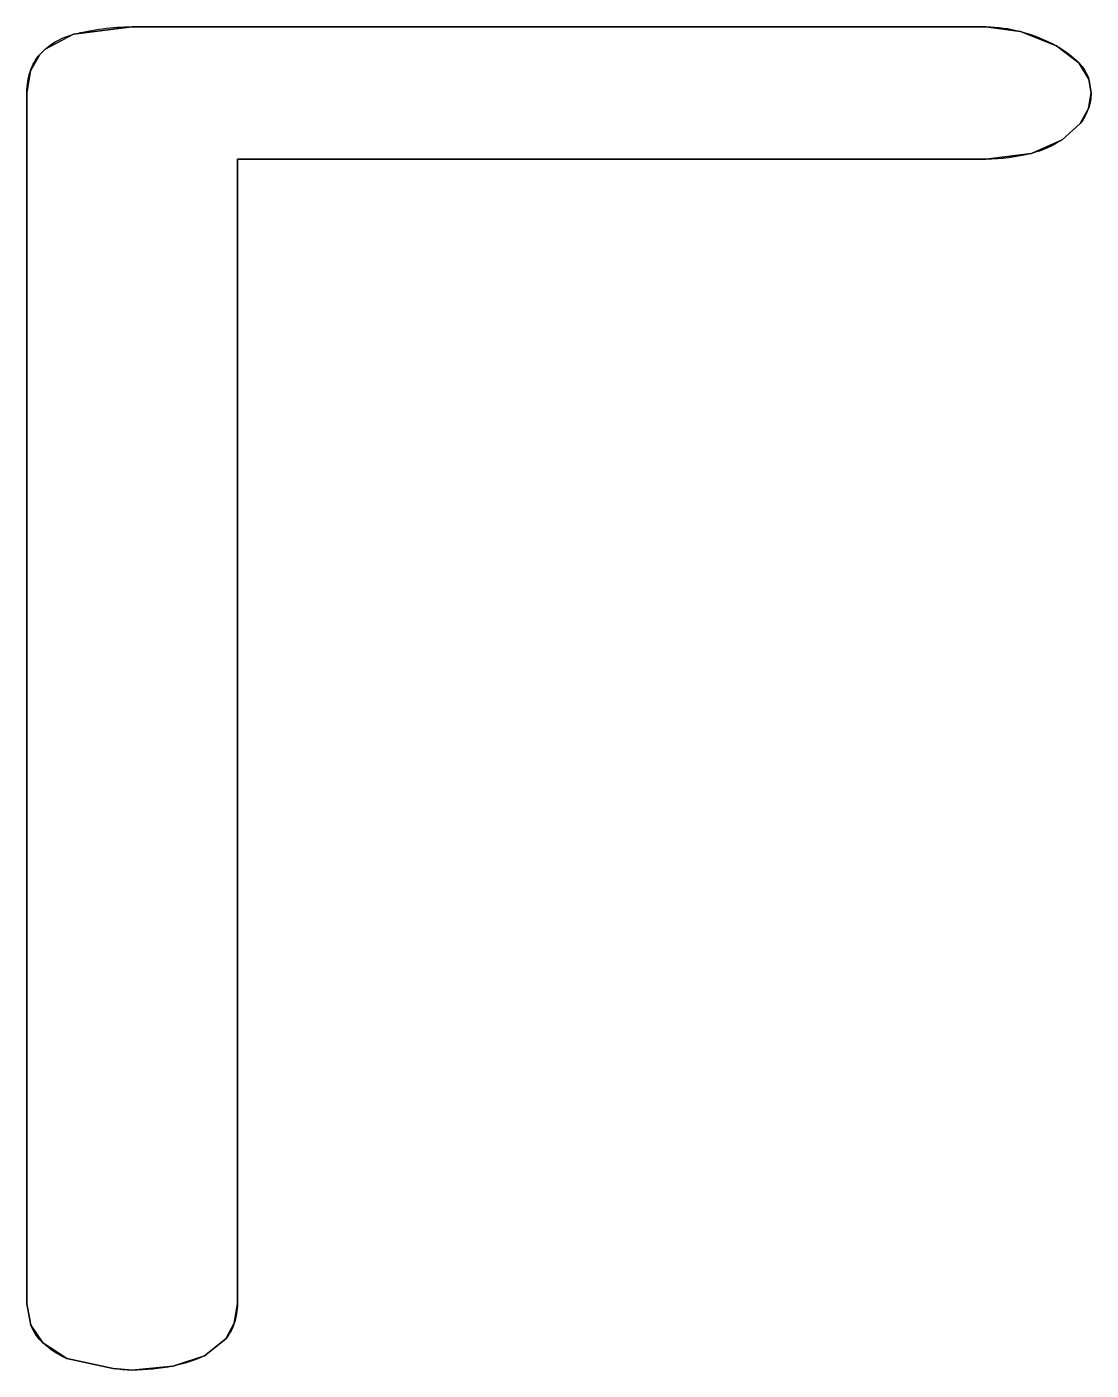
# Model space of a CAD drawing. Header units: millimetres. Extents: x -366 to 353, y -421 to 421.
# Drawn here: x -317.61 to -313.61, y -173.02 to -167.97 of the extents above; entities that cross this region are included whole.
import ezdxf

# ---------------------------------------------------------------- set-up
doc = ezdxf.new("R2010")
doc.units = ezdxf.units.MM
doc.header["$MEASUREMENT"] = 0
doc.layers.add('layer 1', color=7, linetype='Continuous')

msp = doc.modelspace()

# ---------------------------------------------------------------- linework, layer by layer
at = {"layer": 'layer 1', "color": 242}
for points, knots in [([(-314.003, -167.9685), (-314.003, -167.9685), (-317.2119, -167.9685), (-317.2119, -167.9685), (-317.2119, -167.9685), (-317.2119, -167.9685), (-317.2119, -167.9685), (-317.2119, -167.9685), (-317.2119, -167.9685), (-317.2119, -167.9685), (-317.4315, -167.9962), (-317.4315, -167.9962), (-317.4315, -167.9962), (-317.4315, -167.9962), (-317.4315, -167.9962), (-317.4315, -167.9962), (-317.4315, -167.9962), (-317.4315, -167.9962), (-317.5379, -168.052), (-317.5379, -168.052), (-317.5379, -168.052), (-317.5379, -168.052), (-317.5379, -168.052), (-317.5379, -168.052), (-317.5379, -168.052), (-317.5379, -168.052), (-317.5583, -168.0724), (-317.5583, -168.0724), (-317.5583, -168.0724), (-317.5583, -168.0724), (-317.5583, -168.0724), (-317.5583, -168.0724), (-317.5583, -168.0724), (-317.5583, -168.0724), (-317.5934, -168.1336), (-317.5934, -168.1336), (-317.5934, -168.1336), (-317.5934, -168.1336), (-317.5934, -168.1336), (-317.5934, -168.1336), (-317.5934, -168.1336), (-317.5934, -168.1336), (-317.6069, -168.215), (-317.6069, -168.215), (-317.6069, -168.215), (-317.6069, -168.215), (-317.6069, -168.215), (-317.6069, -168.215), (-317.6069, -168.215), (-317.6069, -168.215), (-317.6069, -172.7682), (-317.6069, -172.7682), (-317.6069, -172.7682), (-317.6069, -172.7682), (-317.6069, -172.7682), (-317.6069, -172.7682), (-317.6069, -172.7682), (-317.6069, -172.7682), (-317.5925, -172.8481), (-317.5925, -172.8481), (-317.5925, -172.8481), (-317.5925, -172.8481), (-317.5925, -172.8481), (-317.5925, -172.8481), (-317.5925, -172.8481), (-317.5925, -172.8481), (-317.5464, -172.9152), (-317.5464, -172.9152), (-317.5464, -172.9152), (-317.5464, -172.9152), (-317.5464, -172.9152), (-317.5464, -172.9152), (-317.5464, -172.9152), (-317.5464, -172.9152), (-317.457, -172.9737), (-317.457, -172.9737), (-317.457, -172.9737), (-317.457, -172.9737), (-317.457, -172.9737), (-317.457, -172.9737), (-317.457, -172.9737), (-317.457, -172.9737), (-317.2824, -173.0111), (-317.2824, -173.0111), (-317.2824, -173.0111), (-317.2824, -173.0111), (-317.2824, -173.0111), (-317.2824, -173.0111), (-317.2824, -173.0111), (-317.2824, -173.0111), (-317.2114, -173.0174), (-317.2114, -173.0174), (-317.2114, -173.0174), (-317.2114, -173.0174), (-317.2114, -173.0174), (-317.2114, -173.0174), (-317.2114, -173.0174), (-317.2114, -173.0174), (-317.0568, -173.0024), (-317.0568, -173.0024), (-317.0568, -173.0024), (-317.0568, -173.0024), (-317.0568, -173.0024), (-317.0568, -173.0024), (-317.0568, -173.0024), (-317.0568, -173.0024), (-316.9392, -172.964), (-316.9392, -172.964), (-316.9392, -172.964), (-316.9392, -172.964), (-316.9392, -172.964), (-316.9392, -172.964), (-316.9392, -172.964), (-316.9392, -172.964), (-316.8596, -172.8997), (-316.8596, -172.8997), (-316.8596, -172.8997), (-316.8596, -172.8997), (-316.8596, -172.8997), (-316.8596, -172.8997), (-316.8596, -172.8997), (-316.8596, -172.8997), (-316.8276, -172.8407), (-316.8276, -172.8407), (-316.8276, -172.8407), (-316.8276, -172.8407), (-316.8276, -172.8407), (-316.8276, -172.8407), (-316.8276, -172.8407), (-316.8276, -172.8407), (-316.8158, -172.7683), (-316.8158, -172.7683), (-316.8158, -172.7683), (-316.8158, -172.7683), (-316.8158, -172.7683), (-316.8158, -172.7683), (-316.8158, -172.7683), (-316.8158, -172.7683), (-316.8158, -168.4659), (-316.8158, -168.4659), (-316.8158, -168.4659), (-316.8158, -168.4659), (-316.8158, -168.4659), (-316.8158, -168.4659), (-316.8158, -168.4659), (-316.8158, -168.4659), (-314.0029, -168.4659), (-314.0029, -168.4659), (-314.0029, -168.4659), (-314.0029, -168.4659), (-314.0029, -168.4659), (-314.0029, -168.4659), (-314.0029, -168.4659), (-314.0029, -168.4659), (-313.8321, -168.4443), (-313.8321, -168.4443), (-313.8321, -168.4443), (-313.8321, -168.4443), (-313.8321, -168.4443), (-313.8321, -168.4443), (-313.8321, -168.4443), (-313.8321, -168.4443), (-313.7168, -168.3925), (-313.7168, -168.3925), (-313.7168, -168.3925), (-313.7168, -168.3925), (-313.7168, -168.3925), (-313.7168, -168.3925), (-313.7168, -168.3925), (-313.7168, -168.3925), (-313.6492, -168.3316), (-313.6492, -168.3316), (-313.6492, -168.3316), (-313.6492, -168.3316), (-313.6492, -168.3316), (-313.6492, -168.3316), (-313.6492, -168.3316), (-313.6492, -168.3316), (-313.6184, -168.2758), (-313.6184, -168.2758), (-313.6184, -168.2758), (-313.6184, -168.2758), (-313.6184, -168.2758), (-313.6184, -168.2758), (-313.6184, -168.2758), (-313.6184, -168.2758), (-313.608, -168.2159), (-313.608, -168.2159), (-313.608, -168.2159), (-313.608, -168.2159), (-313.608, -168.2159), (-313.608, -168.2159), (-313.608, -168.2159), (-313.608, -168.2159), (-313.6165, -168.1649), (-313.6165, -168.1649), (-313.6165, -168.1649), (-313.6165, -168.1649), (-313.6165, -168.1649), (-313.6165, -168.1649), (-313.6165, -168.1649), (-313.6165, -168.1649), (-313.654, -168.1042), (-313.654, -168.1042), (-313.654, -168.1042), (-313.654, -168.1042), (-313.654, -168.1042), (-313.654, -168.1042), (-313.654, -168.1042), (-313.654, -168.1042), (-313.7385, -168.04), (-313.7385, -168.04), (-313.7385, -168.04), (-313.7385, -168.04), (-313.7385, -168.04), (-313.7385, -168.04), (-313.7385, -168.04), (-313.7385, -168.04), (-313.8735, -167.9857), (-313.8735, -167.9857), (-313.8735, -167.9857), (-313.8735, -167.9857), (-313.8735, -167.9857), (-313.8735, -167.9857), (-313.8735, -167.9857), (-313.8735, -167.9857), (-314.003, -167.9685), (-314.003, -167.9685)], [0, 0, 0, 0, 0.017241, 0.017241, 0.017241, 0.017241, 0.034483, 0.034483, 0.034483, 0.034483, 0.051724, 0.051724, 0.051724, 0.051724, 0.068966, 0.068966, 0.068966, 0.068966, 0.086207, 0.086207, 0.086207, 0.086207, 0.103448, 0.103448, 0.103448, 0.103448, 0.12069, 0.12069, 0.12069, 0.12069, 0.137931, 0.137931, 0.137931, 0.137931, 0.155172, 0.155172, 0.155172, 0.155172, 0.172414, 0.172414, 0.172414, 0.172414, 0.189655, 0.189655, 0.189655, 0.189655, 0.206897, 0.206897, 0.206897, 0.206897, 0.224138, 0.224138, 0.224138, 0.224138, 0.241379, 0.241379, 0.241379, 0.241379, 0.258621, 0.258621, 0.258621, 0.258621, 0.275862, 0.275862, 0.275862, 0.275862, 0.293103, 0.293103, 0.293103, 0.293103, 0.310345, 0.310345, 0.310345, 0.310345, 0.327586, 0.327586, 0.327586, 0.327586, 0.344828, 0.344828, 0.344828, 0.344828, 0.362069, 0.362069, 0.362069, 0.362069, 0.37931, 0.37931, 0.37931, 0.37931, 0.396552, 0.396552, 0.396552, 0.396552, 0.413793, 0.413793, 0.413793, 0.413793, 0.431034, 0.431034, 0.431034, 0.431034, 0.448276, 0.448276, 0.448276, 0.448276, 0.465517, 0.465517, 0.465517, 0.465517, 0.482759, 0.482759, 0.482759, 0.482759, 0.5, 0.5, 0.5, 0.5, 0.517241, 0.517241, 0.517241, 0.517241, 0.534483, 0.534483, 0.534483, 0.534483, 0.551724, 0.551724, 0.551724, 0.551724, 0.568966, 0.568966, 0.568966, 0.568966, 0.586207, 0.586207, 0.586207, 0.586207, 0.603448, 0.603448, 0.603448, 0.603448, 0.62069, 0.62069, 0.62069, 0.62069, 0.637931, 0.637931, 0.637931, 0.637931, 0.655172, 0.655172, 0.655172, 0.655172, 0.672414, 0.672414, 0.672414, 0.672414, 0.689655, 0.689655, 0.689655, 0.689655, 0.706897, 0.706897, 0.706897, 0.706897, 0.724138, 0.724138, 0.724138, 0.724138, 0.741379, 0.741379, 0.741379, 0.741379, 0.758621, 0.758621, 0.758621, 0.758621, 0.775862, 0.775862, 0.775862, 0.775862, 0.793103, 0.793103, 0.793103, 0.793103, 0.810345, 0.810345, 0.810345, 0.810345, 0.827586, 0.827586, 0.827586, 0.827586, 0.844828, 0.844828, 0.844828, 0.844828, 0.862069, 0.862069, 0.862069, 0.862069, 0.87931, 0.87931, 0.87931, 0.87931, 0.896552, 0.896552, 0.896552, 0.896552, 0.913793, 0.913793, 0.913793, 0.913793, 0.931034, 0.931034, 0.931034, 0.931034, 0.948276, 0.948276, 0.948276, 0.948276, 0.965517, 0.965517, 0.965517, 0.965517, 1, 1, 1, 1]), ([(-317.2119, -167.9685), (-317.286, -167.9685), (-317.3597, -167.9778), (-317.4315, -167.9962), (-317.4315, -167.9962), (-317.4315, -167.9962), (-317.2119, -167.9685), (-317.2119, -167.9685)], [0, 0, 0, 0, 0.333333, 0.333333, 0.333333, 0.333333, 1, 1, 1, 1]), ([(-314.003, -167.9685), (-314.003, -167.9685), (-317.2119, -167.9685), (-317.2119, -167.9685), (-317.2119, -167.9685), (-317.2119, -167.9685), (-314.003, -167.9685), (-314.003, -167.9685)], [0, 0, 0, 0, 0.333333, 0.333333, 0.333333, 0.333333, 1, 1, 1, 1]), ([(-313.8735, -167.9857), (-313.9157, -167.9743), (-313.9592, -167.9685), (-314.003, -167.9685), (-314.003, -167.9685), (-314.003, -167.9685), (-313.8735, -167.9857), (-313.8735, -167.9857)], [0, 0, 0, 0, 0.333333, 0.333333, 0.333333, 0.333333, 1, 1, 1, 1]), ([(-317.4315, -167.9962), (-317.4708, -168.0062), (-317.5073, -168.0254), (-317.5379, -168.052), (-317.5379, -168.052), (-317.5379, -168.052), (-317.4315, -167.9962), (-317.4315, -167.9962)], [0, 0, 0, 0, 0.333333, 0.333333, 0.333333, 0.333333, 1, 1, 1, 1]), ([(-313.7385, -168.04), (-313.7812, -168.0167), (-313.8265, -167.9984), (-313.8735, -167.9857), (-313.8735, -167.9857), (-313.8735, -167.9857), (-313.7385, -168.04), (-313.7385, -168.04)], [0, 0, 0, 0, 0.333333, 0.333333, 0.333333, 0.333333, 1, 1, 1, 1]), ([(-317.5583, -168.0724), (-317.5738, -168.0903), (-317.5858, -168.1111), (-317.5934, -168.1336), (-317.5934, -168.1336), (-317.5934, -168.1336), (-317.5583, -168.0724), (-317.5583, -168.0724)], [0, 0, 0, 0, 0.333333, 0.333333, 0.333333, 0.333333, 1, 1, 1, 1]), ([(-317.5379, -168.052), (-317.5379, -168.052), (-317.5583, -168.0724), (-317.5583, -168.0724), (-317.5583, -168.0724), (-317.5583, -168.0724), (-317.5379, -168.052), (-317.5379, -168.052)], [0, 0, 0, 0, 0.333333, 0.333333, 0.333333, 0.333333, 1, 1, 1, 1]), ([(-313.654, -168.1042), (-313.6789, -168.0787), (-313.7074, -168.0571), (-313.7385, -168.04), (-313.7385, -168.04), (-313.7385, -168.04), (-313.654, -168.1042), (-313.654, -168.1042)], [0, 0, 0, 0, 0.333333, 0.333333, 0.333333, 0.333333, 1, 1, 1, 1]), ([(-313.6165, -168.1649), (-313.6244, -168.1421), (-313.6372, -168.1214), (-313.654, -168.1042), (-313.654, -168.1042), (-313.654, -168.1042), (-313.6165, -168.1649), (-313.6165, -168.1649)], [0, 0, 0, 0, 0.333333, 0.333333, 0.333333, 0.333333, 1, 1, 1, 1]), ([(-317.5934, -168.1336), (-317.6023, -168.1598), (-317.6069, -168.1873), (-317.6069, -168.215), (-317.6069, -168.215), (-317.6069, -168.215), (-317.5934, -168.1336), (-317.5934, -168.1336)], [0, 0, 0, 0, 0.333333, 0.333333, 0.333333, 0.333333, 1, 1, 1, 1]), ([(-313.608, -168.2159), (-313.608, -168.2159), (-313.6165, -168.1649), (-313.6165, -168.1649), (-313.6165, -168.1649), (-313.6165, -168.1649), (-313.608, -168.2159), (-313.608, -168.2159)], [0, 0, 0, 0, 0.333333, 0.333333, 0.333333, 0.333333, 1, 1, 1, 1]), ([(-317.6069, -168.215), (-317.6069, -168.215), (-317.6069, -172.7682), (-317.6069, -172.7682), (-317.6069, -172.7682), (-317.6069, -172.7682), (-317.6069, -168.215), (-317.6069, -168.215)], [0, 0, 0, 0, 0.333333, 0.333333, 0.333333, 0.333333, 1, 1, 1, 1]), ([(-313.6184, -168.2758), (-313.6115, -168.2565), (-313.608, -168.2363), (-313.608, -168.2159), (-313.608, -168.2159), (-313.608, -168.2159), (-313.6184, -168.2758), (-313.6184, -168.2758)], [0, 0, 0, 0, 0.333333, 0.333333, 0.333333, 0.333333, 1, 1, 1, 1]), ([(-313.6492, -168.3316), (-313.6359, -168.3148), (-313.6255, -168.2959), (-313.6184, -168.2758), (-313.6184, -168.2758), (-313.6184, -168.2758), (-313.6492, -168.3316), (-313.6492, -168.3316)], [0, 0, 0, 0, 0.333333, 0.333333, 0.333333, 0.333333, 1, 1, 1, 1]), ([(-313.7168, -168.3925), (-313.7168, -168.3925), (-313.6492, -168.3316), (-313.6492, -168.3316), (-313.6492, -168.3316), (-313.6492, -168.3316), (-313.7168, -168.3925), (-313.7168, -168.3925)], [0, 0, 0, 0, 0.333333, 0.333333, 0.333333, 0.333333, 1, 1, 1, 1]), ([(-313.8321, -168.4443), (-313.791, -168.4338), (-313.752, -168.4162), (-313.7168, -168.3925), (-313.7168, -168.3925), (-313.7168, -168.3925), (-313.8321, -168.4443), (-313.8321, -168.4443)], [0, 0, 0, 0, 0.333333, 0.333333, 0.333333, 0.333333, 1, 1, 1, 1]), ([(-316.8158, -168.4659), (-316.8158, -168.4659), (-314.0029, -168.4659), (-314.0029, -168.4659), (-314.0029, -168.4659), (-314.0029, -168.4659), (-316.8158, -168.4659), (-316.8158, -168.4659)], [0, 0, 0, 0, 0.333333, 0.333333, 0.333333, 0.333333, 1, 1, 1, 1]), ([(-316.8158, -172.7683), (-316.8158, -172.7683), (-316.8158, -168.4659), (-316.8158, -168.4659), (-316.8158, -168.4659), (-316.8158, -168.4659), (-316.8158, -172.7683), (-316.8158, -172.7683)], [0, 0, 0, 0, 0.333333, 0.333333, 0.333333, 0.333333, 1, 1, 1, 1]), ([(-314.0029, -168.4659), (-313.9453, -168.4659), (-313.8879, -168.4587), (-313.8321, -168.4443), (-313.8321, -168.4443), (-313.8321, -168.4443), (-314.0029, -168.4659), (-314.0029, -168.4659)], [0, 0, 0, 0, 0.333333, 0.333333, 0.333333, 0.333333, 1, 1, 1, 1]), ([(-317.6069, -172.7682), (-317.6069, -172.7682), (-317.5925, -172.8481), (-317.5925, -172.8481), (-317.5925, -172.8481), (-317.5925, -172.8481), (-317.6069, -172.7682), (-317.6069, -172.7682)], [0, 0, 0, 0, 0.333333, 0.333333, 0.333333, 0.333333, 1, 1, 1, 1]), ([(-316.8276, -172.8407), (-316.8198, -172.8174), (-316.8158, -172.7929), (-316.8158, -172.7683), (-316.8158, -172.7683), (-316.8158, -172.7683), (-316.8276, -172.8407), (-316.8276, -172.8407)], [0, 0, 0, 0, 0.333333, 0.333333, 0.333333, 0.333333, 1, 1, 1, 1]), ([(-317.5925, -172.8481), (-317.5823, -172.8736), (-317.5666, -172.8965), (-317.5464, -172.9152), (-317.5464, -172.9152), (-317.5464, -172.9152), (-317.5925, -172.8481), (-317.5925, -172.8481)], [0, 0, 0, 0, 0.333333, 0.333333, 0.333333, 0.333333, 1, 1, 1, 1]), ([(-316.8596, -172.8997), (-316.8455, -172.8821), (-316.8347, -172.8621), (-316.8276, -172.8407), (-316.8276, -172.8407), (-316.8276, -172.8407), (-316.8596, -172.8997), (-316.8596, -172.8997)], [0, 0, 0, 0, 0.333333, 0.333333, 0.333333, 0.333333, 1, 1, 1, 1]), ([(-317.5464, -172.9152), (-317.5202, -172.9396), (-317.4899, -172.9593), (-317.457, -172.9737), (-317.457, -172.9737), (-317.457, -172.9737), (-317.5464, -172.9152), (-317.5464, -172.9152)], [0, 0, 0, 0, 0.333333, 0.333333, 0.333333, 0.333333, 1, 1, 1, 1]), ([(-316.9392, -172.964), (-316.9392, -172.964), (-316.8596, -172.8997), (-316.8596, -172.8997), (-316.8596, -172.8997), (-316.8596, -172.8997), (-316.9392, -172.964), (-316.9392, -172.964)], [0, 0, 0, 0, 0.333333, 0.333333, 0.333333, 0.333333, 1, 1, 1, 1]), ([(-317.457, -172.9737), (-317.3993, -172.9882), (-317.341, -173.0007), (-317.2824, -173.0111), (-317.2824, -173.0111), (-317.2824, -173.0111), (-317.457, -172.9737), (-317.457, -172.9737)], [0, 0, 0, 0, 0.333333, 0.333333, 0.333333, 0.333333, 1, 1, 1, 1]), ([(-317.0568, -173.0024), (-317.0162, -172.9944), (-316.9767, -172.9815), (-316.9392, -172.964), (-316.9392, -172.964), (-316.9392, -172.964), (-317.0568, -173.0024), (-317.0568, -173.0024)], [0, 0, 0, 0, 0.333333, 0.333333, 0.333333, 0.333333, 1, 1, 1, 1]), ([(-317.2824, -173.0111), (-317.2589, -173.0153), (-317.2352, -173.0174), (-317.2114, -173.0174), (-317.2114, -173.0174), (-317.2114, -173.0174), (-317.2824, -173.0111), (-317.2824, -173.0111)], [0, 0, 0, 0, 0.333333, 0.333333, 0.333333, 0.333333, 1, 1, 1, 1]), ([(-317.2114, -173.0174), (-317.1595, -173.0174), (-317.1077, -173.0124), (-317.0568, -173.0024), (-317.0568, -173.0024), (-317.0568, -173.0024), (-317.2114, -173.0174), (-317.2114, -173.0174)], [0, 0, 0, 0, 0.333333, 0.333333, 0.333333, 0.333333, 1, 1, 1, 1])]:
    msp.add_open_spline(points, degree=3, knots=knots, dxfattribs=at)
at = {"layer": 'layer 1', "color": 242, "lineweight": 9}
msp.add_open_spline([(-314.003, -167.9685), (-314.003, -167.9685), (-317.2119, -167.9685), (-317.2119, -167.9685), (-317.2119, -167.9685), (-317.2119, -167.9685), (-317.2119, -167.9685), (-317.2119, -167.9685), (-317.2119, -167.9685), (-317.2119, -167.9685), (-317.4315, -167.9962), (-317.4315, -167.9962), (-317.4315, -167.9962), (-317.4315, -167.9962), (-317.4315, -167.9962), (-317.4315, -167.9962), (-317.4315, -167.9962), (-317.4315, -167.9962), (-317.5379, -168.052), (-317.5379, -168.052), (-317.5379, -168.052), (-317.5379, -168.052), (-317.5379, -168.052), (-317.5379, -168.052), (-317.5379, -168.052), (-317.5379, -168.052), (-317.5583, -168.0724), (-317.5583, -168.0724), (-317.5583, -168.0724), (-317.5583, -168.0724), (-317.5583, -168.0724), (-317.5583, -168.0724), (-317.5583, -168.0724), (-317.5583, -168.0724), (-317.5934, -168.1336), (-317.5934, -168.1336), (-317.5934, -168.1336), (-317.5934, -168.1336), (-317.5934, -168.1336), (-317.5934, -168.1336), (-317.5934, -168.1336), (-317.5934, -168.1336), (-317.6069, -168.215), (-317.6069, -168.215), (-317.6069, -168.215), (-317.6069, -168.215), (-317.6069, -168.215), (-317.6069, -168.215), (-317.6069, -168.215), (-317.6069, -168.215), (-317.6069, -172.7682), (-317.6069, -172.7682), (-317.6069, -172.7682), (-317.6069, -172.7682), (-317.6069, -172.7682), (-317.6069, -172.7682), (-317.6069, -172.7682), (-317.6069, -172.7682), (-317.5925, -172.8481), (-317.5925, -172.8481), (-317.5925, -172.8481), (-317.5925, -172.8481), (-317.5925, -172.8481), (-317.5925, -172.8481), (-317.5925, -172.8481), (-317.5925, -172.8481), (-317.5464, -172.9152), (-317.5464, -172.9152), (-317.5464, -172.9152), (-317.5464, -172.9152), (-317.5464, -172.9152), (-317.5464, -172.9152), (-317.5464, -172.9152), (-317.5464, -172.9152), (-317.457, -172.9737), (-317.457, -172.9737), (-317.457, -172.9737), (-317.457, -172.9737), (-317.457, -172.9737), (-317.457, -172.9737), (-317.457, -172.9737), (-317.457, -172.9737), (-317.2824, -173.0111), (-317.2824, -173.0111), (-317.2824, -173.0111), (-317.2824, -173.0111), (-317.2824, -173.0111), (-317.2824, -173.0111), (-317.2824, -173.0111), (-317.2824, -173.0111), (-317.2114, -173.0174), (-317.2114, -173.0174), (-317.2114, -173.0174), (-317.2114, -173.0174), (-317.2114, -173.0174), (-317.2114, -173.0174), (-317.2114, -173.0174), (-317.2114, -173.0174), (-317.0568, -173.0024), (-317.0568, -173.0024), (-317.0568, -173.0024), (-317.0568, -173.0024), (-317.0568, -173.0024), (-317.0568, -173.0024), (-317.0568, -173.0024), (-317.0568, -173.0024), (-316.9392, -172.964), (-316.9392, -172.964), (-316.9392, -172.964), (-316.9392, -172.964), (-316.9392, -172.964), (-316.9392, -172.964), (-316.9392, -172.964), (-316.9392, -172.964), (-316.8596, -172.8997), (-316.8596, -172.8997), (-316.8596, -172.8997), (-316.8596, -172.8997), (-316.8596, -172.8997), (-316.8596, -172.8997), (-316.8596, -172.8997), (-316.8596, -172.8997), (-316.8276, -172.8407), (-316.8276, -172.8407), (-316.8276, -172.8407), (-316.8276, -172.8407), (-316.8276, -172.8407), (-316.8276, -172.8407), (-316.8276, -172.8407), (-316.8276, -172.8407), (-316.8158, -172.7683), (-316.8158, -172.7683), (-316.8158, -172.7683), (-316.8158, -172.7683), (-316.8158, -172.7683), (-316.8158, -172.7683), (-316.8158, -172.7683), (-316.8158, -172.7683), (-316.8158, -168.4659), (-316.8158, -168.4659), (-316.8158, -168.4659), (-316.8158, -168.4659), (-316.8158, -168.4659), (-316.8158, -168.4659), (-316.8158, -168.4659), (-316.8158, -168.4659), (-314.0029, -168.4659), (-314.0029, -168.4659), (-314.0029, -168.4659), (-314.0029, -168.4659), (-314.0029, -168.4659), (-314.0029, -168.4659), (-314.0029, -168.4659), (-314.0029, -168.4659), (-313.8321, -168.4443), (-313.8321, -168.4443), (-313.8321, -168.4443), (-313.8321, -168.4443), (-313.8321, -168.4443), (-313.8321, -168.4443), (-313.8321, -168.4443), (-313.8321, -168.4443), (-313.7168, -168.3925), (-313.7168, -168.3925), (-313.7168, -168.3925), (-313.7168, -168.3925), (-313.7168, -168.3925), (-313.7168, -168.3925), (-313.7168, -168.3925), (-313.7168, -168.3925), (-313.6492, -168.3316), (-313.6492, -168.3316), (-313.6492, -168.3316), (-313.6492, -168.3316), (-313.6492, -168.3316), (-313.6492, -168.3316), (-313.6492, -168.3316), (-313.6492, -168.3316), (-313.6184, -168.2758), (-313.6184, -168.2758), (-313.6184, -168.2758), (-313.6184, -168.2758), (-313.6184, -168.2758), (-313.6184, -168.2758), (-313.6184, -168.2758), (-313.6184, -168.2758), (-313.608, -168.2159), (-313.608, -168.2159), (-313.608, -168.2159), (-313.608, -168.2159), (-313.608, -168.2159), (-313.608, -168.2159), (-313.608, -168.2159), (-313.608, -168.2159), (-313.6165, -168.1649), (-313.6165, -168.1649), (-313.6165, -168.1649), (-313.6165, -168.1649), (-313.6165, -168.1649), (-313.6165, -168.1649), (-313.6165, -168.1649), (-313.6165, -168.1649), (-313.654, -168.1042), (-313.654, -168.1042), (-313.654, -168.1042), (-313.654, -168.1042), (-313.654, -168.1042), (-313.654, -168.1042), (-313.654, -168.1042), (-313.654, -168.1042), (-313.7385, -168.04), (-313.7385, -168.04), (-313.7385, -168.04), (-313.7385, -168.04), (-313.7385, -168.04), (-313.7385, -168.04), (-313.7385, -168.04), (-313.7385, -168.04), (-313.8735, -167.9857), (-313.8735, -167.9857), (-313.8735, -167.9857), (-313.8735, -167.9857), (-313.8735, -167.9857), (-313.8735, -167.9857), (-313.8735, -167.9857), (-313.8735, -167.9857), (-314.003, -167.9685), (-314.003, -167.9685)], degree=3, knots=[0, 0, 0, 0, 0.017241, 0.017241, 0.017241, 0.017241, 0.034483, 0.034483, 0.034483, 0.034483, 0.051724, 0.051724, 0.051724, 0.051724, 0.068966, 0.068966, 0.068966, 0.068966, 0.086207, 0.086207, 0.086207, 0.086207, 0.103448, 0.103448, 0.103448, 0.103448, 0.12069, 0.12069, 0.12069, 0.12069, 0.137931, 0.137931, 0.137931, 0.137931, 0.155172, 0.155172, 0.155172, 0.155172, 0.172414, 0.172414, 0.172414, 0.172414, 0.189655, 0.189655, 0.189655, 0.189655, 0.206897, 0.206897, 0.206897, 0.206897, 0.224138, 0.224138, 0.224138, 0.224138, 0.241379, 0.241379, 0.241379, 0.241379, 0.258621, 0.258621, 0.258621, 0.258621, 0.275862, 0.275862, 0.275862, 0.275862, 0.293103, 0.293103, 0.293103, 0.293103, 0.310345, 0.310345, 0.310345, 0.310345, 0.327586, 0.327586, 0.327586, 0.327586, 0.344828, 0.344828, 0.344828, 0.344828, 0.362069, 0.362069, 0.362069, 0.362069, 0.37931, 0.37931, 0.37931, 0.37931, 0.396552, 0.396552, 0.396552, 0.396552, 0.413793, 0.413793, 0.413793, 0.413793, 0.431034, 0.431034, 0.431034, 0.431034, 0.448276, 0.448276, 0.448276, 0.448276, 0.465517, 0.465517, 0.465517, 0.465517, 0.482759, 0.482759, 0.482759, 0.482759, 0.5, 0.5, 0.5, 0.5, 0.517241, 0.517241, 0.517241, 0.517241, 0.534483, 0.534483, 0.534483, 0.534483, 0.551724, 0.551724, 0.551724, 0.551724, 0.568966, 0.568966, 0.568966, 0.568966, 0.586207, 0.586207, 0.586207, 0.586207, 0.603448, 0.603448, 0.603448, 0.603448, 0.62069, 0.62069, 0.62069, 0.62069, 0.637931, 0.637931, 0.637931, 0.637931, 0.655172, 0.655172, 0.655172, 0.655172, 0.672414, 0.672414, 0.672414, 0.672414, 0.689655, 0.689655, 0.689655, 0.689655, 0.706897, 0.706897, 0.706897, 0.706897, 0.724138, 0.724138, 0.724138, 0.724138, 0.741379, 0.741379, 0.741379, 0.741379, 0.758621, 0.758621, 0.758621, 0.758621, 0.775862, 0.775862, 0.775862, 0.775862, 0.793103, 0.793103, 0.793103, 0.793103, 0.810345, 0.810345, 0.810345, 0.810345, 0.827586, 0.827586, 0.827586, 0.827586, 0.844828, 0.844828, 0.844828, 0.844828, 0.862069, 0.862069, 0.862069, 0.862069, 0.87931, 0.87931, 0.87931, 0.87931, 0.896552, 0.896552, 0.896552, 0.896552, 0.913793, 0.913793, 0.913793, 0.913793, 0.931034, 0.931034, 0.931034, 0.931034, 0.948276, 0.948276, 0.948276, 0.948276, 0.965517, 0.965517, 0.965517, 0.965517, 1, 1, 1, 1], dxfattribs=at)
for points in [[(-317.2119, -167.9685), (-317.286, -167.9685), (-317.3597, -167.9778), (-317.4315, -167.9962)], [(-314.003, -167.9685), (-314.003, -167.9685), (-317.2119, -167.9685), (-317.2119, -167.9685)], [(-313.8735, -167.9857), (-313.9157, -167.9743), (-313.9592, -167.9685), (-314.003, -167.9685)], [(-317.4315, -167.9962), (-317.4708, -168.0062), (-317.5073, -168.0254), (-317.5379, -168.052)], [(-313.7385, -168.04), (-313.7812, -168.0167), (-313.8265, -167.9984), (-313.8735, -167.9857)], [(-317.5583, -168.0724), (-317.5738, -168.0903), (-317.5858, -168.1111), (-317.5934, -168.1336)], [(-317.5379, -168.052), (-317.5379, -168.052), (-317.5583, -168.0724), (-317.5583, -168.0724)], [(-313.654, -168.1042), (-313.6789, -168.0787), (-313.7074, -168.0571), (-313.7385, -168.04)], [(-313.6165, -168.1649), (-313.6244, -168.1421), (-313.6372, -168.1214), (-313.654, -168.1042)], [(-317.5934, -168.1336), (-317.6023, -168.1598), (-317.6069, -168.1873), (-317.6069, -168.215)], [(-313.608, -168.2159), (-313.608, -168.2159), (-313.6165, -168.1649), (-313.6165, -168.1649)], [(-317.6069, -168.215), (-317.6069, -168.215), (-317.6069, -172.7682), (-317.6069, -172.7682)], [(-313.6184, -168.2758), (-313.6115, -168.2565), (-313.608, -168.2363), (-313.608, -168.2159)], [(-313.6492, -168.3316), (-313.6359, -168.3148), (-313.6255, -168.2959), (-313.6184, -168.2758)], [(-313.7168, -168.3925), (-313.7168, -168.3925), (-313.6492, -168.3316), (-313.6492, -168.3316)], [(-313.8321, -168.4443), (-313.791, -168.4338), (-313.752, -168.4162), (-313.7168, -168.3925)], [(-316.8158, -168.4659), (-316.8158, -168.4659), (-314.0029, -168.4659), (-314.0029, -168.4659)], [(-316.8158, -172.7683), (-316.8158, -172.7683), (-316.8158, -168.4659), (-316.8158, -168.4659)], [(-314.0029, -168.4659), (-313.9453, -168.4659), (-313.8879, -168.4587), (-313.8321, -168.4443)], [(-317.6069, -172.7682), (-317.6069, -172.7682), (-317.5925, -172.8481), (-317.5925, -172.8481)], [(-316.8276, -172.8407), (-316.8198, -172.8174), (-316.8158, -172.7929), (-316.8158, -172.7683)], [(-317.5925, -172.8481), (-317.5823, -172.8736), (-317.5666, -172.8965), (-317.5464, -172.9152)], [(-316.8596, -172.8997), (-316.8455, -172.8821), (-316.8347, -172.8621), (-316.8276, -172.8407)], [(-317.5464, -172.9152), (-317.5202, -172.9396), (-317.4899, -172.9593), (-317.457, -172.9737)], [(-316.9392, -172.964), (-316.9392, -172.964), (-316.8596, -172.8997), (-316.8596, -172.8997)], [(-317.457, -172.9737), (-317.3993, -172.9882), (-317.341, -173.0007), (-317.2824, -173.0111)], [(-317.0568, -173.0024), (-317.0162, -172.9944), (-316.9767, -172.9815), (-316.9392, -172.964)], [(-317.2824, -173.0111), (-317.2589, -173.0153), (-317.2352, -173.0174), (-317.2114, -173.0174)], [(-317.2114, -173.0174), (-317.1595, -173.0174), (-317.1077, -173.0124), (-317.0568, -173.0024)]]:
    msp.add_open_spline(points, degree=3, dxfattribs=at)

doc.saveas('drawing.dxf')
